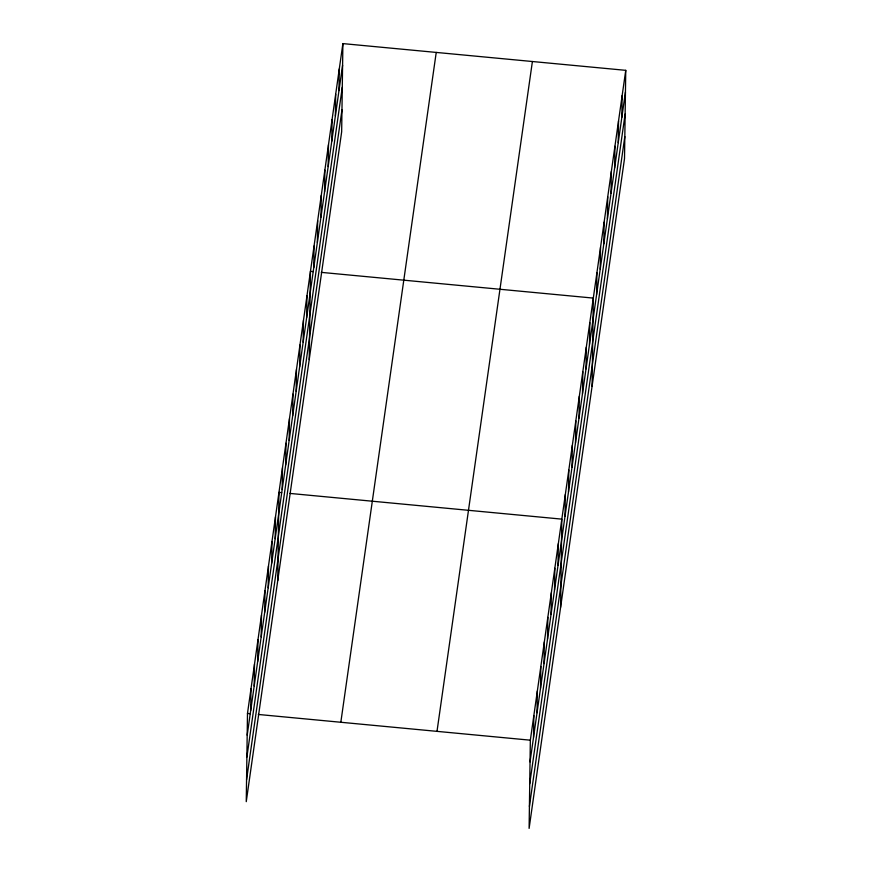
<?xml version="1.0" encoding="UTF-8"?>
<svg xmlns="http://www.w3.org/2000/svg" width="872" height="872" viewBox="0 0 872 872"><rect width="100%" height="100%" fill="white"/><g stroke="black" fill="none" stroke-linecap="round" stroke-linejoin="round"><path stroke-width="1.31" d="M342.892 43.6L247.485 713.438L246.253 801.662L341.661 131.814L342.892 43.6L625.747 70.338L624.516 158.562L529.108 828.4L530.34 740.186L625.747 70.338M250.689 710.582L250.983 688.88M254.177 686.024L254.482 664.322M257.676 661.456L257.981 639.754M261.175 636.898L261.48 615.196M264.674 612.34L264.979 590.638M268.173 587.772L268.478 566.07M271.672 563.214L271.977 541.512M275.171 538.656L275.476 516.954M277.743 580.61L278.975 492.397L281.678 492.647M282.168 489.53L282.474 467.828M285.667 464.972L285.972 443.27M289.166 440.415L289.471 418.713M292.665 415.846L292.959 394.144M296.164 391.288L296.458 369.586M299.652 366.731L299.957 345.029M303.151 342.173L303.456 320.471M306.65 317.604L306.955 295.902M309.222 359.558L310.454 271.345L313.157 271.606M313.757 267.748L314.062 246.035M317.364 242.438L317.659 220.736M320.961 217.128L321.267 195.426M324.569 191.829L324.875 170.127M328.166 166.519L328.472 144.817M331.774 141.22L332.079 119.519M335.382 115.911L335.687 94.209M338.979 90.612L339.284 68.91M533.533 737.32L533.838 715.618M537.032 712.762L537.337 691.06M540.531 688.204L540.836 666.502M544.03 663.636L544.335 641.934M547.529 639.078L547.834 617.376M551.028 614.52L551.333 592.818M554.527 589.963L554.832 568.261M558.026 565.394L558.331 543.692M560.587 607.348L561.819 519.134L289.798 493.41M565.023 516.279L565.318 494.577M568.511 491.721L568.817 470.019M572.01 467.152L572.315 445.45M575.509 442.595L575.814 420.893M579.008 418.037L579.313 396.335M582.507 393.468L582.812 371.766M586.006 368.911L586.311 347.209M589.505 344.353L589.81 322.651M592.077 386.307L593.309 298.093L321.278 272.369M596.612 294.485L596.906 272.783M600.209 269.175L600.514 247.474M603.816 243.877L604.122 222.175M607.424 218.567L607.719 196.865M611.021 193.268L611.327 171.566M614.629 167.958L614.934 146.256M618.226 142.659L618.531 120.957M621.834 117.349L622.139 95.648M247.19 735.14L342.587 65.302M246.885 757.092L342.282 87.255M246.569 779.71L341.966 109.872M340.832 722.267L436.229 52.429M437.003 731.357L532.4 61.52M530.034 761.888L625.442 92.04M529.729 783.83L625.137 113.992M529.413 806.447L624.821 136.61M247.485 713.438L250.199 713.699M258.308 714.462L530.34 740.186"/></g></svg>
